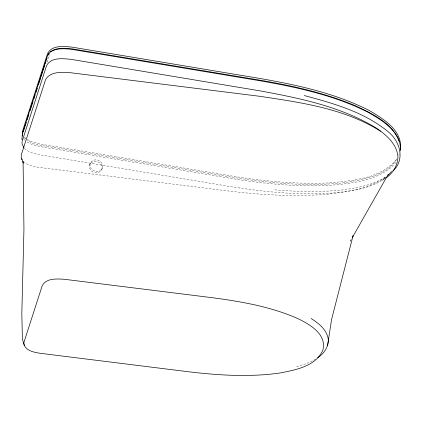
<?xml version="1.0" encoding="UTF-8"?>
<svg xmlns="http://www.w3.org/2000/svg" width="422" height="422" viewBox="0 0 422 422"><rect width="100%" height="100%" fill="white"/><g stroke="black" fill="none" stroke-linecap="round" stroke-linejoin="round"><path stroke-width="0.32" stroke-dasharray="2.11 1.58" d="M47.232 62.224L49.859 54.079M89.722 164.828L90.197 163.351M101.908 169.338A6.499 5.708 17.9 0 0 94.539 161.341A6.499 5.708 17.9 0 0 90.994 170.572A6.499 5.708 17.9 0 0 101.908 169.338L102.388 167.861A6.499 5.708 17.9 0 0 95.019 159.864A6.499 5.708 17.9 0 0 91.474 169.09A6.499 5.708 17.9 0 0 102.388 167.861M351.336 239.052L349.917 241.827L350.893 240.107M396.791 158.946C386.035 175.879 363.817 179.434 345.512 182.562C307.306 187.009 268.708 183.048 230.897 177.045L41.33 145.426L32.578 143.195L27.145 140.362M398.711 155.096L399.27 154.009M385.639 176.997L382.532 180.263L385.275 177.815M396.205 159.98C380.048 178.543 353.256 180.611 330.336 182.847C297.083 184.583 263.803 181.17 231.003 175.874L40.813 144.15L32.067 141.919L26.633 139.086M396.031 162.391C379.879 180.985 353.077 183.09 330.141 185.332C296.882 187.088 263.602 183.681 230.797 178.385L40.607 146.661L31.861 144.429L26.428 141.597M384.88 177.551C368.269 188.987 347.517 191.72 327.957 194.125C294.973 197.021 261.782 194.975 228.972 191.055L39.468 167.455C34.24 166.637 28.622 165.719 24.381 162.312M315.603 359.043L313.43 360.457L305.238 364.049L295.469 366.971M385.376 177.066C373.507 184.82 359.133 187.347 345.365 189.589C321.638 192.479 297.652 191.783 273.883 189.779M384.764 178.722C368.095 189.773 347.364 191.72 327.931 193.403C294.878 195.07 261.804 191.651 229.204 186.387L40.254 154.869C34.636 153.782 28.601 152.426 24.36 148.307M24.919 137.583L25.779 138.337M24.26 137.377L25.431 138.859M23.933 139.107L24.713 140.093"/><path stroke-width="0.63" d="M399.091 141.307C392.281 122.591 371.977 113.708 355.234 105.632C325.441 93.188 293.77 86.041 262.046 80.539L72.478 48.915C63.98 48.013 52.017 46.705 47.486 55.73L22.466 133.231L22.429 135.921M21.928 139.708L22.329 133.98M317.771 357.624C323.848 353.852 328.327 347.237 328.353 339.942C327.335 330.067 318.911 323.452 311.119 318.489M400.272 149.805C403.316 130.672 382.976 118.519 368.897 110.327C335.627 93.468 298.802 85.35 262.315 78.872L72.125 47.148C63.891 46.351 52.122 44.816 47.612 53.462L22.677 130.72L22.64 133.41M400.288 150.934C402.14 132.302 382.601 120.734 368.759 112.621C335.501 95.741 298.676 87.612 262.189 81.14L71.998 49.411C64.814 48.551 56.849 47.95 50.408 51.832M327.551 345.75L331.523 319.755L353.04 235.729L352.476 236.837M23.189 131.996L26.328 122.264M27.113 119.832L28.881 114.357M30.067 110.68L33.032 101.491M33.818 99.054L35.179 94.839M35.96 92.434L37.315 88.219M38.486 84.606L40.623 77.975M41.029 76.725L42.844 71.096M43.044 70.469L44.869 64.83M45.238 63.675L46.172 60.784M46.52 59.702L47.048 58.078M47.966 55.235L49.116 53.035M352.196 237.813L388.298 174.196M388.013 175.304L391.621 171.522M392.898 170.957C405.368 159.811 400.051 141.148 388.203 131.791C364.344 112.03 333.67 103.453 304.299 95.551M385.84 178.042C392.935 173.3 397.856 165.313 397.935 156.657C396.822 144.134 386.663 135.277 377.015 128.51C341.746 106.729 300.274 98.294 260.036 90.867L71.086 59.349C62.852 58.552 51.083 57.017 46.573 65.663L22.113 141.439L22.076 144.129L23.964 147.811M380.581 131.231C344.563 108.459 300.933 102.499 259.567 96.274L70.057 72.674C61.691 72.209 49.965 71.202 45.481 79.885L21.264 154.916L21.232 157.575L23.363 163.182M21.612 158.825L22.102 159.732M24.349 345.555C27.309 351.32 34.667 352.359 40.417 353.319L189.262 371.856C219.493 375.39 250.246 377.321 280.493 372.916C296.033 369.82 315.888 366.222 322.935 349.991C326.897 334.271 309.859 324.428 298.001 318.679C271.214 306.768 242.033 301.709 213.163 297.811L64.318 279.274C56.785 278.852 46.235 277.945 42.2 285.763L24.033 342.036L23.885 343.461L24.349 345.555L22.403 339.177L21.823 313.535L23.948 229.341L23.073 161.404L23.199 162.481"/></g></svg>
